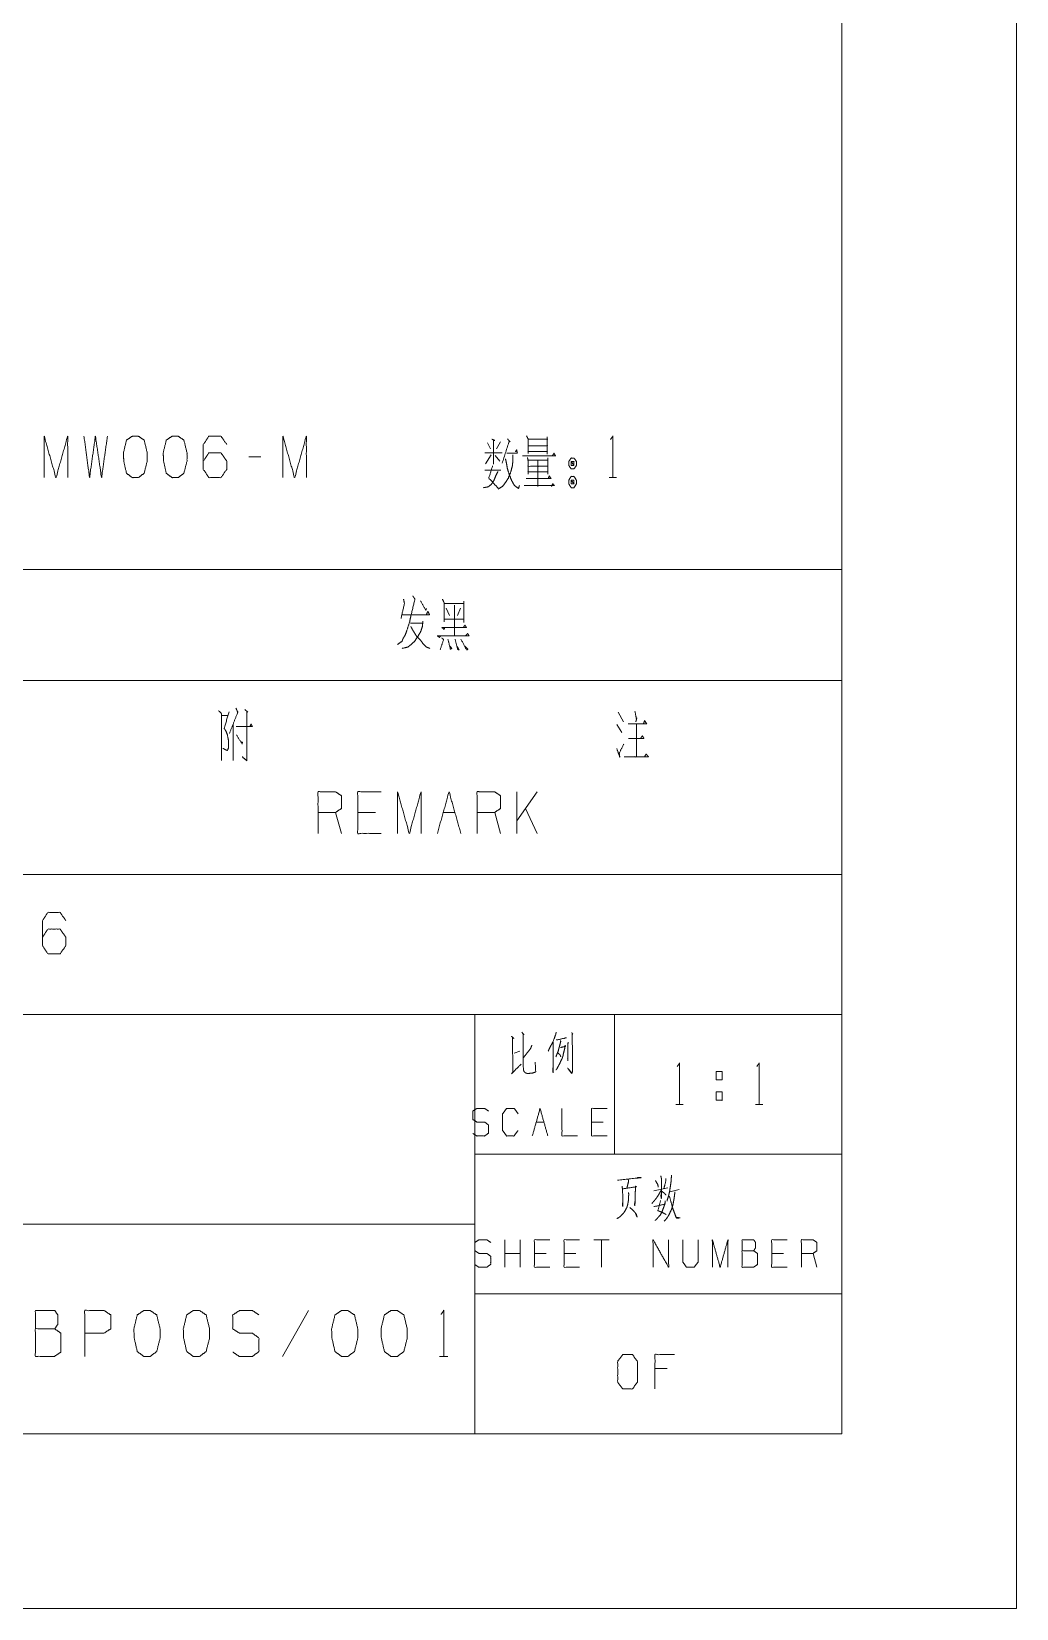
# Model space of a CAD drawing. Header units: millimetres. Extents: x 0 to 841, y 0 to 594.
# Drawn here: x 784.6 to 841, y 0 to 90.3 of the extents above; entities that cross this region are included whole.
import ezdxf

# ---------------------------------------------------------------- set-up
doc = ezdxf.new("R2010")
doc.units = ezdxf.units.MM
doc.layers.add('101', color=7, linetype='Continuous', true_color=0xffffff)

msp = doc.modelspace()

# ---------------------------------------------------------------- linework, layer by layer
at = {"layer": '101', "color": 133, "linetype": 'Continuous', "lineweight": 18}
for p, q in [((841, 0), (841, 594)), ((831, 10), (831, 584)), ((651, 42), (831, 42)), ((651, 34), (831, 34)), ((810, 34), (810, 10)), ((818, 34), (818, 26)), ((810, 26), (831, 26)), ((701, 22), (810, 22)), ((810, 18), (831, 18)), ((25, 10), (831, 10)), ((651, 10), (831, 10)), ((0, 0), (841, 0))]:
    msp.add_line(p, q, dxfattribs=at)
at = {"layer": '101', "color": 72, "linetype": 'Continuous', "lineweight": 18}
for p, q in [((797.749, 65.92), (797.077, 65.92)), ((810.931, 66.02), (810.613, 65.52)), ((810.736, 66.72), (810.895, 66.37)), ((811.161, 65.995), (811.443, 65.67)), ((811.479, 66.77), (811.249, 66.37)), ((810.577, 65.145), (811.496, 65.145)), ((817.689, 64.72), (818.114, 64.72)), ((784, 59.463), (831, 59.463)), ((831, 59.463), (831, 53.113)), ((808.269, 57.525), (809.365, 57.525)), ((808.357, 57.25), (808.552, 56.825)), ((808.835, 57.425), (808.835, 55.675)), ((809.188, 57.25), (809.011, 56.825)), ((809.365, 57.65), (809.365, 56.425)), ((806.328, 56.4), (807, 56.4)), ((808.287, 56.625), (809.365, 56.625)), ((784, 53.113), (831, 53.113)), ((831, 53.113), (831, 42)), ((796.844, 51.45), (797.021, 51.3)), ((795.518, 51.1), (795.872, 51.1)), ((796.172, 50.6), (796.172, 48.525)), ((818.124, 50.6), (818.425, 50.125)), ((818.212, 51.3), (818.513, 50.75)), ((812.411, 44.363), (812.411, 46.737)), ((813.578, 46.737), (812.411, 45.088)), ((802.372, 44.363), (802.037, 45.563)), ((804.313, 45.563), (803.306, 45.563)), ((808.194, 45.563), (808.866, 45.563)), ((811.478, 44.363), (811.143, 45.563)), ((813.578, 44.363), (812.906, 45.788)), ((784, 42), (831, 42)), ((812.258, 31.776), (812.58, 31.9)), ((823.823, 29.561), (823.823, 29.086)), ((823.823, 29.561), (824.159, 29.561)), ((821.511, 28.836), (821.935, 28.836)), ((826.064, 28.836), (826.488, 28.836)), ((813.515, 27.837), (813.96, 27.837)), ((817.354, 27.837), (816.687, 27.837)), ((820.255, 23.908), (821.046, 24.074)), ((821.163, 23.846), (821.704, 23.97)), ((811.718, 19.528), (811.718, 21.101)), ((812.607, 19.528), (812.607, 21.101)), ((817.699, 21.101), (816.809, 21.101)), ((817.254, 21.101), (817.254, 19.528)), ((812.607, 20.323), (811.718, 20.323)), ((814.082, 20.323), (813.415, 20.323)), ((815.779, 20.323), (815.112, 20.323)), ((827.66, 20.323), (826.993, 20.323)), ((829.58, 19.528), (829.357, 20.323)), ((800.48, 17.05), (798.997, 14.428)), ((807.99, 14.428), (808.458, 14.428)), ((821.002, 13.742), (820.314, 13.742))]:
    msp.add_line(p, q, dxfattribs=at)
for points, knots in [([(785.359, 64.72), (785.359, 67.095), (786.031, 64.72), (786.703, 67.095), (786.703, 64.72)], [0, 0, 0.245192, 0.5, 0.754808, 1, 1]), ([(787.636, 67.095), (787.954, 64.72), (788.29, 67.095), (788.643, 64.72), (788.979, 67.095)], [0, 0, 0.249745, 0.499742, 0.750003, 1, 1]), ([(790.743, 64.72), (791.079, 64.97), (791.256, 65.67), (791.256, 66.145), (791.079, 66.87), (790.743, 67.095), (790.407, 67.095), (790.071, 66.87), (789.895, 66.145), (789.912, 65.67), (790.071, 64.97), (790.407, 64.72), (790.743, 64.72)], [0, 0, 0.06753, 0.183976, 0.260589, 0.380949, 0.446152, 0.500308, 0.56551, 0.685867, 0.762533, 0.878314, 0.945844, 1, 1]), ([(793.019, 64.72), (793.355, 64.97), (793.532, 65.67), (793.532, 66.145), (793.355, 66.87), (793.019, 67.095), (792.684, 67.095), (792.348, 66.87), (792.171, 66.145), (792.189, 65.67), (792.348, 64.97), (792.684, 64.72), (793.019, 64.72)], [0, 0, 0.067529, 0.183976, 0.260588, 0.380948, 0.44615, 0.500306, 0.565508, 0.685868, 0.762534, 0.878314, 0.945844, 1, 1]), ([(794.465, 65.67), (794.783, 66.145), (795.473, 66.145), (795.808, 65.67), (795.808, 65.195), (795.473, 64.72), (794.783, 64.72), (794.465, 65.195), (794.465, 66.62), (794.783, 67.095), (795.473, 67.095), (795.808, 66.62)], [0, 0, 0.076965, 0.169764, 0.248073, 0.312019, 0.390328, 0.483126, 0.560091, 0.751928, 0.828893, 0.921691, 1, 1]), ([(799.018, 64.72), (799.018, 67.095), (799.69, 64.72), (800.361, 67.095), (800.361, 64.72)], [0, 0, 0.245192, 0.500001, 0.754808, 1, 1]), ([(810.984, 66.92), (811.143, 66.845), (811.072, 66.895), (811.072, 65.495), (811.072, 66.145), (810.577, 66.145), (811.567, 66.145)], [0, 0, 0.046317, 0.06912, 0.437813, 0.608993, 0.739336, 1, 1]), ([(811.867, 66.945), (812.027, 66.77), (811.974, 66.82), (811.567, 65.545)], [0, 0, 0.143541, 0.187765, 1, 1]), ([(812.96, 67.12), (813.048, 66.945), (813.048, 66.095), (813.048, 66.22), (814.144, 66.22), (814.144, 66.07), (814.144, 67.045), (814.144, 66.92), (813.048, 66.92), (814.144, 66.92), (814.144, 66.545), (813.048, 66.545)], [0, 0, 0.027303, 0.145695, 0.163106, 0.315745, 0.336638, 0.472441, 0.489852, 0.64249, 0.795129, 0.847361, 1, 1]), ([(817.76, 66.895), (817.902, 67.095), (817.902, 64.72)], [0, 0, 0.093488, 1, 1]), ([(812.186, 66.02), (812.186, 65.72), (812.15, 65.395), (812.062, 65.045), (811.921, 64.695), (811.761, 64.445), (811.585, 64.22), (811.337, 64.07)], [0, 0, 0.134096, 0.28022, 0.441575, 0.610304, 0.742753, 0.870653, 1, 1]), ([(811.832, 66.12), (812.433, 66.12), (812.398, 66.32), (812.327, 66.195)], [0, 0, 0.634117, 0.848422, 1, 1]), ([(812.73, 65.97), (814.621, 65.97), (814.533, 66.12), (814.444, 65.97)], [0, 0, 0.844507, 0.922254, 1, 1]), ([(811.32, 65.07), (811.178, 64.77), (811.09, 64.545), (810.931, 64.32), (810.772, 64.195), (810.507, 64.145)], [0, 0, 0.251065, 0.434024, 0.642606, 0.795749, 1, 1]), ([(811.019, 65.395), (810.807, 64.695), (811.337, 64.12)], [0, 0, 0.483239, 1, 1]), ([(811.761, 65.795), (811.814, 65.545), (811.867, 65.245), (811.974, 64.895), (812.115, 64.545), (812.274, 64.27), (812.504, 64.095), (812.557, 64.27)], [0, 0, 0.122113, 0.267682, 0.442436, 0.622808, 0.774615, 0.912627, 1, 1]), ([(813.013, 65.87), (813.048, 65.745), (813.048, 64.92), (813.048, 65.045), (814.179, 65.045), (814.179, 64.92), (814.179, 65.845), (814.179, 65.72), (813.048, 65.72), (813.048, 65.37), (814.179, 65.37), (813.614, 65.37), (813.614, 65.72), (813.614, 64.22), (813.614, 64.67), (812.942, 64.67), (814.356, 64.67), (814.268, 64.82), (814.197, 64.67)], [0, 0, 0.011505, 0.08458, 0.095652, 0.195854, 0.206926, 0.288859, 0.299931, 0.400133, 0.431135, 0.531337, 0.581438, 0.61244, 0.745304, 0.785163, 0.844653, 0.969895, 0.985312, 1, 1]), ([(815.678, 65.845), (815.519, 65.845), (815.378, 65.645), (815.378, 65.42), (815.519, 65.22), (815.678, 65.22), (815.82, 65.42), (815.82, 65.645), (815.678, 65.845)], [0, 0, 0.091014, 0.231142, 0.359869, 0.5, 0.591014, 0.731144, 0.859872, 1, 1]), ([(815.519, 65.42), (815.678, 65.42), (815.519, 65.645), (815.519, 65.42)], [0, 0, 0.241164, 0.658904, 1, 1]), ([(815.678, 65.42), (815.678, 65.645), (815.519, 65.645)], [0, 0, 0.585813, 1, 1]), ([(812.836, 64.27), (814.55, 64.27), (814.462, 64.37), (814.391, 64.22)], [0, 0, 0.851381, 0.917655, 1, 1]), ([(815.82, 64.57), (815.678, 64.795), (815.519, 64.795), (815.378, 64.57), (815.378, 64.37), (815.519, 64.145), (815.678, 64.145), (815.82, 64.37), (815.82, 64.57)], [0, 0, 0.149199, 0.238515, 0.387714, 0.500002, 0.649199, 0.738515, 0.887711, 1, 1]), ([(815.519, 64.57), (815.519, 64.37), (815.678, 64.37)], [0, 0, 0.556976, 1, 1]), ([(815.678, 64.57), (815.519, 64.57), (815.678, 64.37), (815.678, 64.57)], [0, 0, 0.258824, 0.674604, 1, 1]), ([(806.452, 57.95), (806.576, 57.775), (806.346, 56.825), (806.275, 56.475), (806.099, 55.925), (806.01, 55.7), (805.904, 55.525), (805.833, 55.35), (805.586, 55.175)], [0, 0, 0.069942, 0.388866, 0.505377, 0.693886, 0.772765, 0.839527, 0.901122, 1, 1]), ([(805.922, 57.775), (805.975, 57.525), (805.78, 56.65)], [0, 0, 0.221867, 1, 1]), ([(808.145, 57.775), (808.251, 57.55), (808.251, 56.475)], [0, 0, 0.187893, 1, 1]), ([(805.869, 56.875), (807.407, 56.875), (807.318, 57.075), (807.23, 56.875)], [0, 0, 0.778575, 0.889287, 1, 1]), ([(806.894, 57.675), (807.194, 57.125), (807.23, 57.225)], [0, 0, 0.855278, 1, 1]), ([(807.035, 56.5), (807, 56.2), (806.912, 55.925), (806.77, 55.675), (806.576, 55.375), (806.364, 55.175), (806.169, 55.025), (805.851, 54.95)], [0, 0, 0.143873, 0.28145, 0.418243, 0.588498, 0.72734, 0.844313, 1, 1]), ([(806.346, 56.2), (806.417, 56.05), (806.558, 55.825), (806.664, 55.65), (806.894, 55.425), (807.035, 55.225), (807.23, 55.025), (807.424, 54.95)], [0, 0, 0.098118, 0.255352, 0.376439, 0.566724, 0.711647, 0.876673, 1, 1]), ([(808.269, 56.125), (808.251, 56.025), (808.128, 56.15), (809.524, 56.15), (809.436, 56.275), (809.347, 56.15)], [0, 0, 0.051291, 0.14011, 0.845356, 0.922678, 1, 1]), ([(808.057, 55.675), (807.969, 55.575), (807.862, 55.675), (809.665, 55.675), (809.595, 55.8), (809.471, 55.675)], [0, 0, 0.055572, 0.116275, 0.86698, 0.926776, 1, 1]), ([(808.11, 55.55), (808.216, 55.45), (808.022, 54.875)], [0, 0, 0.193662, 1, 1]), ([(808.464, 55.475), (808.605, 54.9), (808.693, 54.95), (808.552, 55.1)], [0, 0, 0.658059, 0.770917, 1, 1]), ([(808.87, 55.475), (809.029, 54.875), (809.1, 54.875), (808.976, 55.075)], [0, 0, 0.669915, 0.746209, 1, 1]), ([(809.206, 55.475), (809.542, 54.85), (809.612, 54.9), (809.436, 55.075)], [0, 0, 0.679063, 0.761932, 1, 1]), ([(796.332, 51.525), (796.438, 51.3), (795.96, 50.075)], [0, 0, 0.159091, 1, 1]), ([(795.342, 51.375), (795.501, 51.225), (795.501, 48.525)], [0, 0, 0.074913, 1, 1]), ([(795.943, 51.325), (795.66, 50.375), (795.766, 50.2), (795.837, 50.025), (795.907, 49.675), (795.907, 49.25), (795.837, 49.1), (795.589, 49.225)], [0, 0, 0.379815, 0.458216, 0.53054, 0.667364, 0.830219, 0.893762, 1, 1]), ([(796.349, 50.475), (797.268, 50.475), (797.198, 50.625), (797.145, 50.5)], [0, 0, 0.752913, 0.888751, 1, 1]), ([(796.95, 51.35), (796.95, 48.525), (796.685, 48.75)], [0, 0, 0.890393, 1, 1]), ([(819.255, 50.6), (819.255, 48.75), (818.548, 48.75), (819.945, 48.75), (819.803, 48.9), (819.715, 48.75)], [0, 0, 0.426898, 0.590045, 0.912258, 0.959824, 1, 1]), ([(818.778, 50.625), (819.839, 50.625), (819.715, 50.825), (819.662, 50.65)], [0, 0, 0.71726, 0.876312, 1, 1]), ([(819.167, 51.35), (819.255, 50.875), (819.273, 50.975), (819.22, 50.75)], [0, 0, 0.592181, 0.716654, 1, 1]), ([(796.367, 50), (796.685, 49.475), (796.703, 49.575), (796.614, 49.6)], [0, 0, 0.760424, 0.886218, 1, 1]), ([(818.796, 49.8), (819.68, 49.8), (819.591, 49.95), (819.503, 49.825)], [0, 0, 0.72982, 0.873606, 1, 1]), ([(818.124, 49.225), (818.301, 48.725), (818.266, 48.95), (818.531, 49.475)], [0, 0, 0.393943, 0.563123, 1, 1]), ([(801.029, 44.363), (801.029, 46.737), (802.037, 46.737), (802.372, 46.513), (802.372, 45.788), (802.037, 45.563), (801.029, 45.563)], [0, 0, 0.400956, 0.571043, 0.639279, 0.761676, 0.829913, 1, 1]), ([(804.649, 44.363), (803.306, 44.363), (803.306, 46.737), (804.649, 46.737)], [0, 0, 0.265387, 0.734613, 1, 1]), ([(805.582, 44.363), (805.582, 46.737), (806.254, 44.363), (806.925, 46.737), (806.925, 44.363)], [0, 0, 0.245192, 0.5, 0.754808, 1, 1]), ([(807.859, 44.363), (808.53, 46.737), (809.202, 44.363)], [0, 0, 0.500002, 1, 1]), ([(810.135, 44.363), (810.135, 46.737), (811.142, 46.737), (811.478, 46.513), (811.478, 45.788), (811.142, 45.563), (810.135, 45.563)], [0, 0, 0.400946, 0.57103, 0.639276, 0.76167, 0.829917, 1, 1]), ([(785.259, 38.413), (785.577, 38.888), (786.266, 38.888), (786.602, 38.413), (786.602, 37.938), (786.266, 37.463), (785.577, 37.463), (785.259, 37.938), (785.259, 39.363), (785.577, 39.838), (786.266, 39.838), (786.602, 39.363)], [0, 0, 0.076964, 0.16976, 0.248074, 0.312019, 0.390333, 0.483129, 0.560093, 0.751926, 0.82889, 0.921686, 1, 1]), ([(812.096, 32.749), (812.243, 32.625), (812.155, 32.666), (812.184, 30.679), (812.096, 30.596), (812.653, 31.155)], [0, 0, 0.060271, 0.090744, 0.714589, 0.752492, 1, 1]), ([(812.697, 32.977), (812.814, 32.832), (812.77, 32.873), (812.77, 32.439), (812.77, 31.611), (812.77, 31.321), (812.77, 31.217), (812.784, 30.824), (812.828, 30.721), (812.887, 30.658), (813.019, 30.617), (813.282, 30.638), (813.472, 30.7), (813.487, 30.721), (813.458, 31.259)], [0, 0, 0.050888, 0.067372, 0.186118, 0.4123, 0.491465, 0.519738, 0.627249, 0.65796, 0.681273, 0.718988, 0.79117, 0.845839, 0.852764, 1, 1]), ([(814.657, 32.977), (814.642, 32.873), (814.467, 32.418), (814.32, 32.149), (814.203, 31.9)], [0, 0, 0.089072, 0.504979, 0.766001, 1, 1]), ([(814.906, 32.501), (814.92, 32.459), (814.847, 32.17), (814.774, 31.9), (814.701, 31.714), (814.642, 31.569)], [0, 0, 0.044891, 0.350478, 0.63559, 0.840224, 1, 1]), ([(814.672, 32.563), (814.701, 32.542), (814.73, 32.542), (815.242, 32.666), (815.199, 32.666), (815.125, 32.625)], [0, 0, 0.049781, 0.090425, 0.822292, 0.883256, 1, 1]), ([(815.55, 32.956), (815.608, 32.873), (815.579, 32.853), (815.594, 30.803), (815.594, 30.783), (815.579, 30.658), (815.55, 30.617), (815.316, 30.928), (815.55, 30.638), (815.579, 30.721)], [0, 0, 0.031372, 0.042462, 0.676473, 0.682877, 0.721567, 0.737252, 0.857566, 0.97283, 1, 1]), ([(812.77, 31.507), (813.194, 32.045), (813.267, 32.232)], [0, 0, 0.77398, 1, 1]), ([(814.496, 32.418), (814.481, 30.658), (814.467, 30.783), (814.467, 30.803), (814.481, 30.99)], [0, 0, 0.841012, 0.900786, 0.910681, 1, 1]), ([(814.906, 32.107), (815.199, 32.17), (815.169, 32.232), (815.14, 32.004), (815.081, 31.797), (815.052, 31.631), (814.994, 31.466), (814.92, 31.321), (814.847, 31.155), (814.774, 31.031), (814.701, 30.886), (814.642, 30.824)], [0, 0, 0.158182, 0.194476, 0.315843, 0.429568, 0.518472, 0.611327, 0.697145, 0.792857, 0.869066, 0.954883, 1, 1]), ([(814.76, 31.797), (814.891, 31.673), (814.92, 31.569)], [0, 0, 0.6273, 1, 1]), ([(815.33, 32.397), (815.36, 32.356), (815.33, 32.335), (815.33, 31.342), (815.316, 31.445), (815.33, 31.569)], [0, 0, 0.038712, 0.066084, 0.824707, 0.904517, 1, 1]), ([(821.582, 31.011), (821.723, 31.211), (821.723, 28.836)], [0, 0, 0.093504, 1, 1]), ([(823.823, 30.261), (823.823, 30.736), (824.159, 30.736), (824.159, 30.261), (823.823, 30.261)], [0, 0, 0.29293, 0.5, 0.79293, 1, 1]), ([(826.135, 31.011), (826.276, 31.211), (826.276, 28.836)], [0, 0, 0.093487, 1, 1]), ([(824.159, 29.561), (824.159, 29.086), (823.823, 29.086)], [0, 0, 0.585862, 1, 1]), ([(809.887, 27.191), (810.109, 27.042), (810.566, 27.042), (810.788, 27.208), (810.788, 27.671), (810.566, 27.837), (810.121, 27.837), (809.887, 27.986), (809.887, 28.466), (810.121, 28.615), (810.566, 28.615), (810.788, 28.466)], [0, 0, 0.068029, 0.184061, 0.254519, 0.372336, 0.442795, 0.555844, 0.62637, 0.748395, 0.818922, 0.931971, 1, 1]), ([(812.474, 27.357), (812.251, 27.042), (811.818, 27.042), (811.595, 27.357), (811.595, 28.301), (811.818, 28.615), (812.263, 28.615), (812.485, 28.301)], [0, 0, 0.114562, 0.243354, 0.35793, 0.638579, 0.753155, 0.885438, 1, 1]), ([(814.99, 28.615), (814.99, 27.042), (815.88, 27.042)], [0, 0, 0.638726, 1, 1]), ([(817.577, 27.042), (816.687, 27.042), (816.687, 28.615), (817.577, 28.615)], [0, 0, 0.265394, 0.734606, 1, 1]), ([(818.163, 24.509), (819.509, 24.654), (819.451, 24.674), (819.305, 24.654)], [0, 0, 0.865802, 0.9055, 1, 1]), ([(818.778, 24.571), (818.807, 24.447), (818.705, 24.053)], [0, 0, 0.238942, 1, 1]), ([(820.343, 24.488), (820.475, 24.26), (820.504, 24.115)], [0, 0, 0.640215, 1, 1]), ([(820.65, 24.757), (820.68, 24.612), (820.68, 23.474), (820.65, 23.619), (820.68, 23.743)], [0, 0, 0.094653, 0.823642, 0.918296, 1, 1]), ([(820.943, 24.612), (820.943, 24.509), (820.826, 24.033)], [0, 0, 0.174306, 1, 1]), ([(821.25, 24.798), (821.25, 24.674), (821.236, 24.447), (821.192, 24.157), (821.148, 23.846), (821.089, 23.598), (821.016, 23.37), (821.002, 23.308)], [0, 0, 0.081859, 0.232243, 0.425428, 0.632112, 0.800314, 0.957949, 1, 1]), ([(818.792, 23.805), (818.822, 23.681), (818.807, 23.639), (818.792, 23.349), (818.748, 23.101), (818.705, 22.956), (818.631, 22.811), (818.544, 22.666), (818.397, 22.501), (818.251, 22.377), (818.134, 22.314)], [0, 0, 0.073227, 0.098427, 0.264944, 0.409702, 0.496587, 0.589742, 0.686972, 0.813796, 0.923947, 1, 1]), ([(818.426, 24.177), (818.456, 24.012), (818.47, 23.577), (818.47, 22.998), (818.456, 23.08), (818.456, 23.225)], [0, 0, 0.119125, 0.427226, 0.837795, 0.897357, 1, 1]), ([(818.456, 24.012), (819.246, 24.136), (819.202, 24.177), (819.187, 23.826), (819.187, 23.453), (819.173, 23.225), (819.158, 23.039), (819.144, 23.122), (819.173, 23.308)], [0, 0, 0.351973, 0.378523, 0.533486, 0.697422, 0.797811, 0.880032, 0.917027, 1, 1]), ([(820.665, 23.929), (820.533, 23.701), (820.402, 23.494), (820.27, 23.329), (820.138, 23.184)], [0, 0, 0.287231, 0.555137, 0.786182, 1, 1]), ([(820.68, 23.888), (820.855, 23.763), (820.943, 23.66)], [0, 0, 0.613114, 1, 1]), ([(821.455, 23.846), (821.411, 23.494), (821.367, 23.246), (821.324, 23.039), (821.265, 22.853), (821.148, 22.604), (821.046, 22.418), (820.928, 22.252), (820.841, 22.17)], [0, 0, 0.194372, 0.332631, 0.448612, 0.555645, 0.706159, 0.82269, 0.93385, 1, 1]), ([(821.133, 23.577), (821.163, 23.536), (821.309, 22.956), (821.411, 22.687), (821.514, 22.397), (821.543, 22.335), (821.763, 22.356), (821.543, 22.377), (821.47, 22.501)], [0, 0, 0.026718, 0.341743, 0.493482, 0.655463, 0.691641, 0.807838, 0.924035, 1, 1]), ([(818.866, 22.956), (819.07, 22.77), (819.187, 22.646), (819.246, 22.563), (819.29, 22.397), (819.202, 22.604)], [0, 0, 0.292983, 0.473565, 0.58085, 0.762106, 1, 1]), ([(820.255, 22.998), (820.885, 23.142), (820.899, 23.329), (820.899, 23.246), (820.826, 22.998), (820.724, 22.728), (820.621, 22.521), (820.504, 22.397), (820.402, 22.273), (820.328, 22.211)], [0, 0, 0.304468, 0.392578, 0.431617, 0.553711, 0.689471, 0.798367, 0.878842, 0.95475, 1, 1]), ([(820.636, 23.349), (820.475, 22.77), (820.577, 22.728), (820.694, 22.687), (820.811, 22.625), (820.958, 22.542)], [0, 0, 0.529111, 0.626299, 0.735528, 0.8521, 1, 1]), ([(810.009, 19.677), (810.231, 19.528), (810.688, 19.528), (810.91, 19.694), (810.91, 20.157), (810.688, 20.323), (810.243, 20.323), (810.009, 20.472), (810.009, 20.952), (810.243, 21.101), (810.688, 21.101), (810.91, 20.952)], [0, 0, 0.06803, 0.184042, 0.254518, 0.372337, 0.442813, 0.555842, 0.62637, 0.748396, 0.818924, 0.931953, 1, 1]), ([(814.305, 19.528), (813.415, 19.528), (813.415, 21.101), (814.305, 21.101)], [0, 0, 0.265394, 0.734606, 1, 1]), ([(816.002, 19.528), (815.112, 19.528), (815.112, 21.101), (816.002, 21.101)], [0, 0, 0.265394, 0.734606, 1, 1]), ([(820.204, 19.528), (820.204, 21.101), (821.094, 19.528), (821.094, 21.101)], [0, 0, 0.317573, 0.682427, 1, 1]), ([(821.901, 21.101), (821.901, 19.843), (822.112, 19.528), (822.557, 19.528), (822.791, 19.843), (822.791, 21.101)], [0, 0, 0.337149, 0.438598, 0.557784, 0.662851, 1, 1]), ([(823.598, 19.528), (823.598, 21.101), (824.043, 19.528), (824.488, 21.101), (824.488, 19.528)], [0, 0, 0.245192, 0.5, 0.754808, 1, 1]), ([(825.295, 20.472), (825.295, 21.101), (825.963, 21.101), (826.068, 20.952), (826.068, 20.638), (825.963, 20.472), (825.295, 20.472), (825.295, 19.528), (825.951, 19.528), (826.173, 19.677), (826.173, 20.323), (825.963, 20.472)], [0, 0, 0.115916, 0.238842, 0.272469, 0.330427, 0.366588, 0.489513, 0.663388, 0.784166, 0.833484, 0.952451, 1, 1]), ([(827.882, 19.528), (826.993, 19.528), (826.993, 21.101), (827.882, 21.101)], [0, 0, 0.265394, 0.734606, 1, 1]), ([(828.69, 19.528), (828.69, 21.101), (829.357, 21.101), (829.58, 20.952), (829.58, 20.472), (829.357, 20.323), (828.69, 20.323)], [0, 0, 0.400948, 0.571024, 0.639277, 0.761671, 0.829924, 1, 1]), ([(784.853, 16.001), (784.853, 17.05), (785.965, 17.05), (786.141, 16.801), (786.141, 16.277), (785.965, 16.001), (784.853, 16.001), (784.853, 14.428), (785.946, 14.428), (786.317, 14.676), (786.317, 15.753), (785.965, 16.001)], [0, 0, 0.115917, 0.238847, 0.272469, 0.330428, 0.366584, 0.489513, 0.663389, 0.784162, 0.833485, 0.952453, 1, 1]), ([(787.682, 14.428), (787.682, 17.05), (788.794, 17.05), (789.165, 16.801), (789.165, 16.001), (788.775, 15.753), (787.682, 15.753)], [0, 0, 0.401148, 0.571313, 0.639589, 0.762044, 0.83282, 1, 1]), ([(791.428, 14.428), (791.798, 14.704), (791.994, 15.477), (791.994, 16.001), (791.798, 16.801), (791.428, 17.05), (791.057, 17.05), (790.686, 16.801), (790.491, 16.001), (790.511, 15.477), (790.686, 14.704), (791.057, 14.428), (791.428, 14.428)], [0, 0, 0.067525, 0.183972, 0.260584, 0.380943, 0.446141, 0.500306, 0.565504, 0.685863, 0.762529, 0.87831, 0.945835, 1, 1]), ([(794.256, 14.428), (794.627, 14.704), (794.822, 15.477), (794.822, 16.001), (794.627, 16.801), (794.256, 17.05), (793.886, 17.05), (793.515, 16.801), (793.32, 16.001), (793.339, 15.477), (793.515, 14.704), (793.886, 14.428), (794.256, 14.428)], [0, 0, 0.067524, 0.183967, 0.260578, 0.380934, 0.446131, 0.500306, 0.565502, 0.685859, 0.762523, 0.878301, 0.945825, 1, 1]), ([(796.148, 14.676), (796.519, 14.428), (797.28, 14.428), (797.651, 14.704), (797.651, 15.477), (797.28, 15.753), (796.539, 15.753), (796.148, 16.001), (796.148, 16.801), (796.539, 17.05), (797.28, 17.05), (797.651, 16.801)], [0, 0, 0.068036, 0.184054, 0.254519, 0.372335, 0.4428, 0.555843, 0.62637, 0.748394, 0.81892, 0.931964, 1, 1]), ([(802.742, 14.428), (803.113, 14.704), (803.308, 15.477), (803.308, 16.001), (803.113, 16.801), (802.742, 17.05), (802.372, 17.05), (802.001, 16.801), (801.806, 16.001), (801.825, 15.477), (802.001, 14.704), (802.372, 14.428), (802.742, 14.428)], [0, 0, 0.067525, 0.183973, 0.260585, 0.380947, 0.446145, 0.500309, 0.565506, 0.685865, 0.76253, 0.878311, 0.945836, 1, 1]), ([(805.571, 14.428), (805.942, 14.704), (806.137, 15.477), (806.137, 16.001), (805.942, 16.801), (805.571, 17.05), (805.2, 17.05), (804.83, 16.801), (804.635, 16.001), (804.654, 15.477), (804.83, 14.704), (805.2, 14.428), (805.571, 14.428)], [0, 0, 0.067525, 0.183972, 0.260584, 0.380943, 0.446141, 0.500306, 0.565504, 0.685863, 0.762529, 0.87831, 0.945835, 1, 1]), ([(808.068, 16.829), (808.224, 17.05), (808.224, 14.428)], [0, 0, 0.093489, 1, 1]), ([(818.47, 12.562), (819.026, 12.562), (819.305, 12.956), (819.305, 14.136), (819.026, 14.529), (818.47, 14.529), (818.178, 14.136), (818.178, 12.956), (818.47, 12.562)], [0, 0, 0.102683, 0.191619, 0.409477, 0.498413, 0.601096, 0.691619, 0.909477, 1, 1]), ([(820.314, 12.562), (820.314, 14.529), (821.426, 14.529)], [0, 0, 0.638735, 1, 1])]:
    msp.add_open_spline(points, degree=1, knots=knots, dxfattribs=at)
msp.add_open_spline([(813.293, 27.042), (813.738, 28.615), (814.182, 27.042)], degree=1, dxfattribs=at)

doc.saveas('drawing.dxf')
